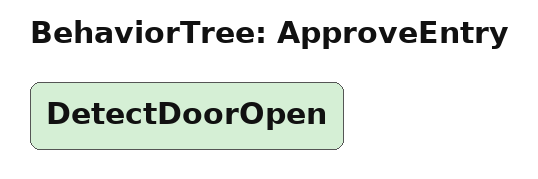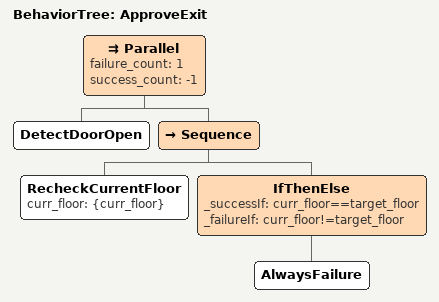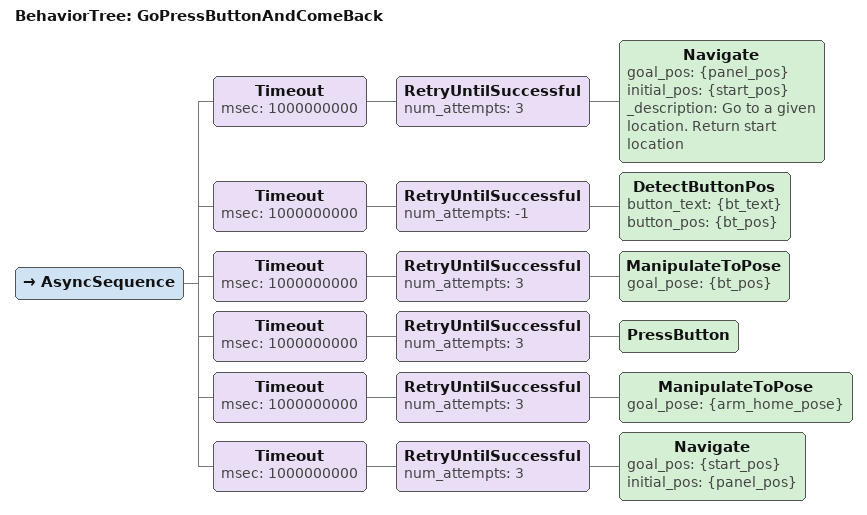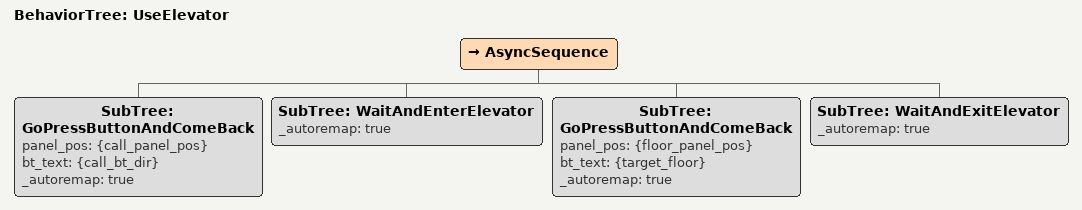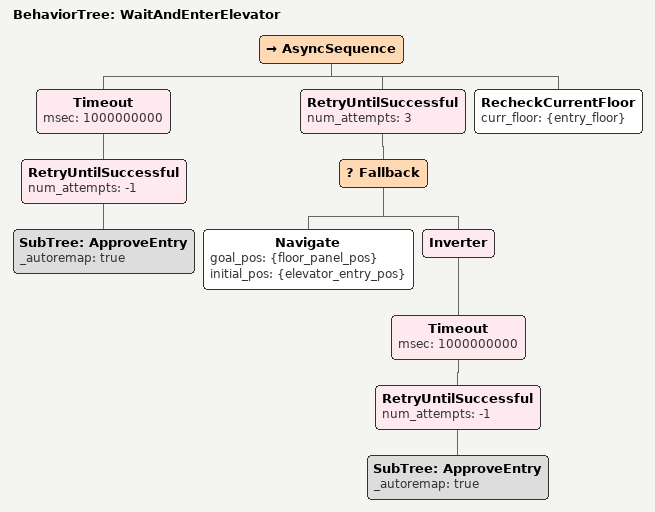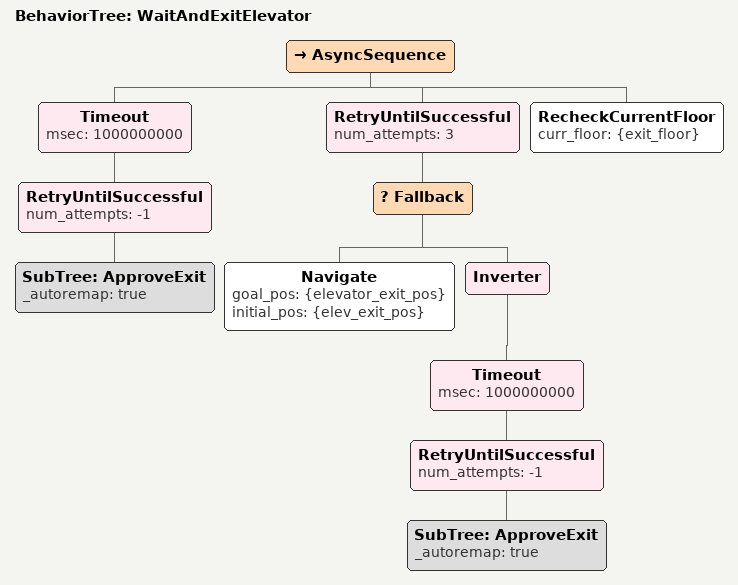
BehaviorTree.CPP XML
<?xml version="1.0" encoding="UTF-8"?>
<root BTCPP_format="4"
    main_tree_to_execute="UseElevator">
  <BehaviorTree ID="ApproveEntry">
    <DetectDoorOpen/>
  </BehaviorTree>

  <BehaviorTree ID="ApproveExit">
    <Parallel failure_count="1"
              success_count="-1">
      <DetectDoorOpen/>
      <Sequence>
        <RecheckCurrentFloor curr_floor="{curr_floor}"/>
        <IfThenElse _successIf="curr_floor==target_floor"
                    _failureIf="curr_floor!=target_floor">
          <AlwaysFailure/>
        </IfThenElse>
      </Sequence>
    </Parallel>
  </BehaviorTree>

  <BehaviorTree ID="GoPressButtonAndComeBack">
    <AsyncSequence>
      <Timeout msec="1000000000">
        <RetryUntilSuccessful num_attempts="3">
          <Navigate goal_pos="{panel_pos}"
                    initial_pos="{start_pos}"
                    _description="Go to a given location. Return start location"/>
        </RetryUntilSuccessful>
      </Timeout>
      <Timeout msec="1000000000">
        <RetryUntilSuccessful num_attempts="-1">
          <DetectButtonPos button_text="{bt_text}"
                           button_pos="{bt_pos}"/>
        </RetryUntilSuccessful>
      </Timeout>
      <Timeout msec="1000000000">
        <RetryUntilSuccessful num_attempts="3">
          <ManipulateToPose goal_pose="{bt_pos}"/>
        </RetryUntilSuccessful>
      </Timeout>
      <Timeout msec="1000000000">
        <RetryUntilSuccessful num_attempts="3">
          <PressButton/>
        </RetryUntilSuccessful>
      </Timeout>
      <Timeout msec="1000000000">
        <RetryUntilSuccessful num_attempts="3">
          <ManipulateToPose goal_pose="{arm_home_pose}"/>
        </RetryUntilSuccessful>
      </Timeout>
      <Timeout msec="1000000000">
        <RetryUntilSuccessful num_attempts="3">
          <Navigate goal_pos="{start_pos}"
                    initial_pos="{panel_pos}"/>
        </RetryUntilSuccessful>
      </Timeout>
    </AsyncSequence>
  </BehaviorTree>

  <BehaviorTree ID="UseElevator">
    <AsyncSequence>
      <SubTree ID="GoPressButtonAndComeBack"
               panel_pos="{call_panel_pos}"
               bt_text="{call_bt_dir}"
               _autoremap="true"/>
      <SubTree ID="WaitAndEnterElevator"
               _autoremap="true"/>
      <SubTree ID="GoPressButtonAndComeBack"
               panel_pos="{floor_panel_pos}"
               bt_text="{target_floor}"
               _autoremap="true"/>
      <SubTree ID="WaitAndExitElevator"
               _autoremap="true"/>
    </AsyncSequence>
  </BehaviorTree>

  <BehaviorTree ID="WaitAndEnterElevator">
    <AsyncSequence>
      <Timeout msec="1000000000">
        <RetryUntilSuccessful num_attempts="-1">
          <SubTree ID="ApproveEntry" _autoremap="true"/>
        </RetryUntilSuccessful>
      </Timeout>
      <RetryUntilSuccessful num_attempts="3">
        <Fallback>
          <Navigate goal_pos="{floor_panel_pos}"
                    initial_pos="{elevator_entry_pos}"/>
          <Inverter>
            <Timeout msec="1000000000">
              <RetryUntilSuccessful num_attempts="-1">
                <SubTree ID="ApproveEntry" _autoremap="true"/>
              </RetryUntilSuccessful>
            </Timeout>
          </Inverter>
        </Fallback>
      </RetryUntilSuccessful>
      <RecheckCurrentFloor curr_floor="{entry_floor}"/>
    </AsyncSequence>
  </BehaviorTree>

  <BehaviorTree ID="WaitAndExitElevator">
    <AsyncSequence>
      <Timeout msec="1000000000">
        <RetryUntilSuccessful num_attempts="-1">
          <SubTree ID="ApproveExit" _autoremap="true"/>
        </RetryUntilSuccessful>
      </Timeout>
      <RetryUntilSuccessful num_attempts="3">
        <Fallback>
          <Navigate goal_pos="{elevator_exit_pos}"
                    initial_pos="{elev_exit_pos}"/>
          <Inverter>
            <Timeout msec="1000000000">
              <RetryUntilSuccessful num_attempts="-1">
                <SubTree ID="ApproveExit" _autoremap="true"/>
              </RetryUntilSuccessful>
            </Timeout>
          </Inverter>
        </Fallback>
      </RetryUntilSuccessful>
      <RecheckCurrentFloor curr_floor="{exit_floor}"/>
    </AsyncSequence>
  </BehaviorTree>

</root>
